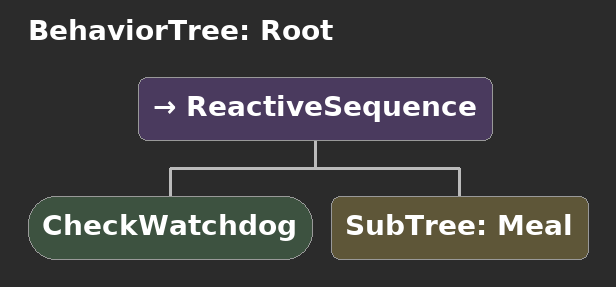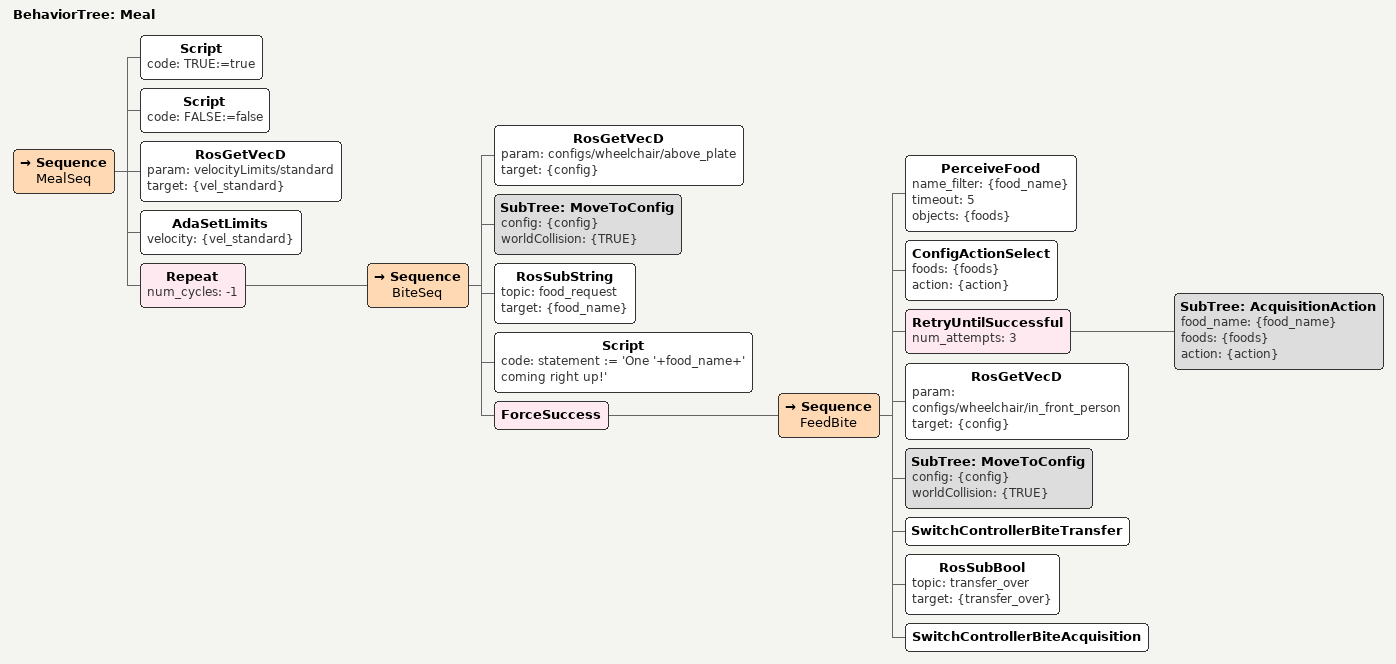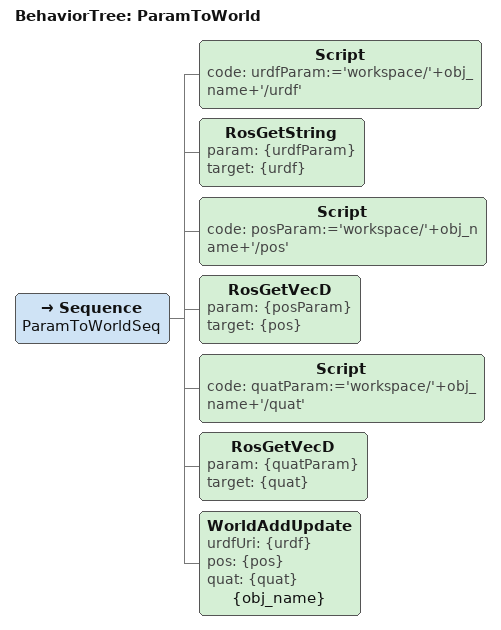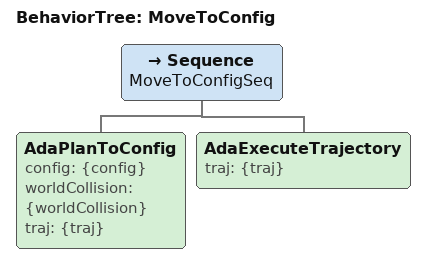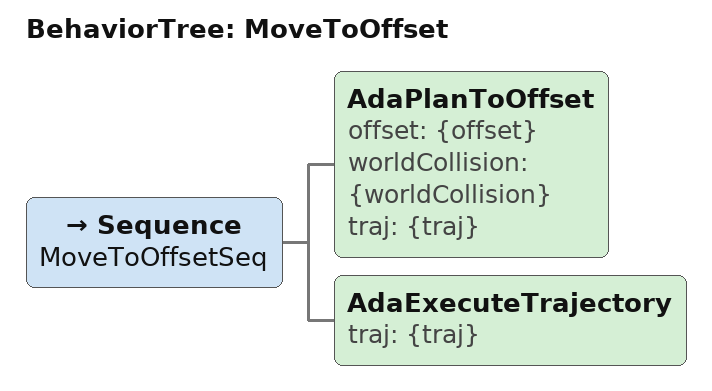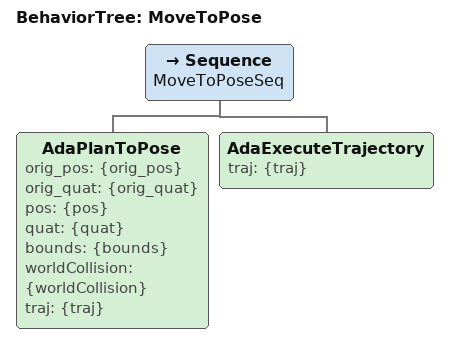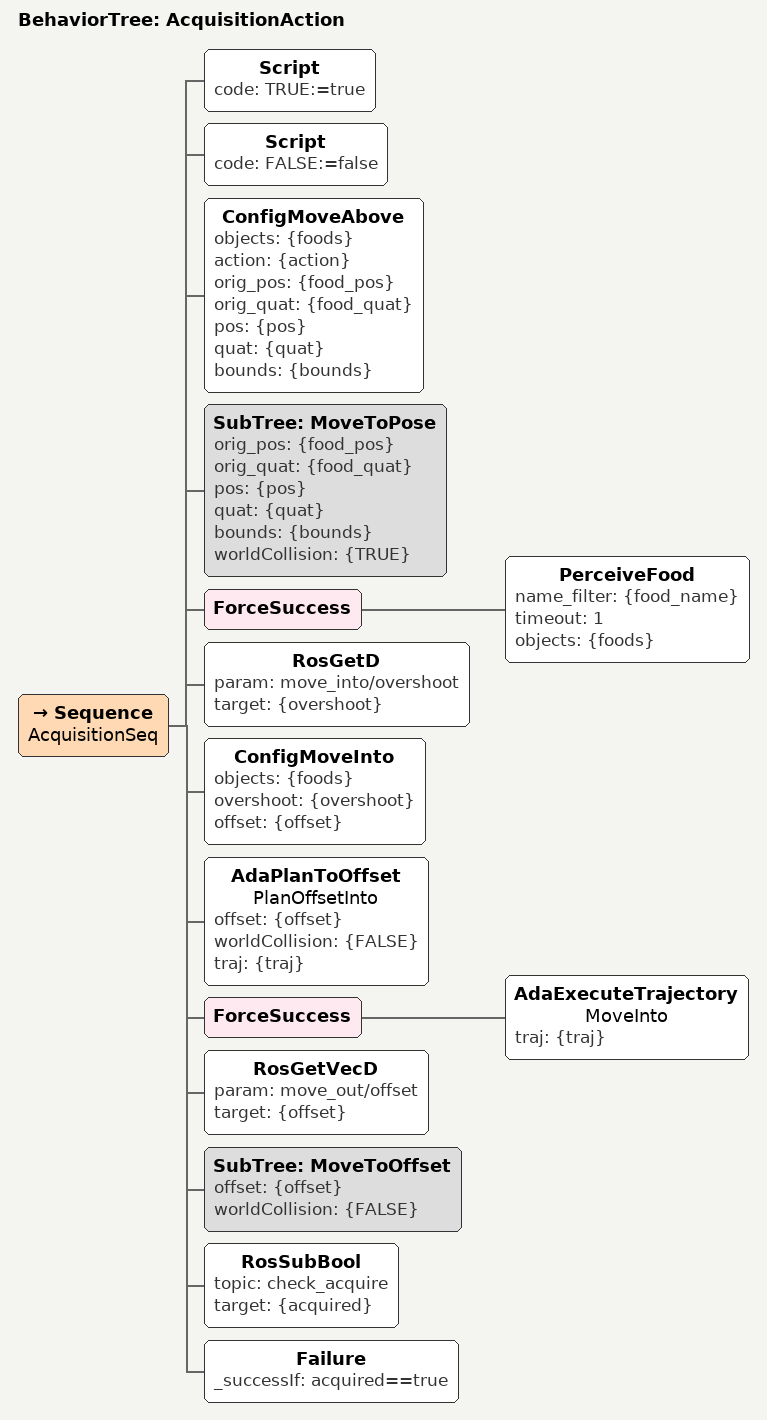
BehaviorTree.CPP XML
<root main_tree_to_execute = "Root" >
  <!-- Subtree Includes -->

  <!-- Watchdog -->
  <BehaviorTree ID="Root">
    <ReactiveSequence>
      <CheckWatchdog />
      <SubTree ID="Meal"/>
    </ReactiveSequence>
  </BehaviorTree>

  <!-- Main Meal Sequence -->
  <BehaviorTree ID="Meal">
    <Sequence name="MealSeq">
      <!-- Scripting constants -->
      <Script code=" TRUE:=true " />
      <Script code=" FALSE:=false " />

      <!-- Setup Workspace -->

      <!-- Setup ADA -->
      <RosGetVecD param="velocityLimits/standard" target="{vel_standard}" />
      <AdaSetLimits velocity="{vel_standard}" />

      <!-- Bite Sequence -->
      <Repeat num_cycles="-1">
      <Sequence name="BiteSeq">
        <!-- Init FT Sensor -->

        <!-- Move Above Plate -->
        <RosGetVecD param="configs/wheelchair/above_plate" target="{config}" />
        <SubTree ID="MoveToConfig" config="{config}" worldCollision="{TRUE}" />

        <!-- Request Food -->
        <RosSubString topic="food_request" target="{food_name}" />
        <Script code=" statement := 'One '+food_name+' coming right up!'" />

        <!-- Failure Just Restarts -->
        <ForceSuccess>
        <Sequence name="FeedBite">
          <!-- Acquisition -->
          <PerceiveFood name_filter="{food_name}" timeout="5" objects="{foods}" />
          <ConfigActionSelect foods="{foods}" action="{action}" />
          <RetryUntilSuccessful num_attempts="3">
            <SubTree ID="AcquisitionAction" food_name="{food_name}" foods="{foods}" action="{action}" />
          </RetryUntilSuccessful>

          <!-- Transfer -->

          <!-- Move in Front of Person -->
          <RosGetVecD param="configs/wheelchair/in_front_person" target="{config}" />
          <SubTree ID="MoveToConfig" config="{config}" worldCollision="{TRUE}" />

          <SwitchControllerBiteTransfer/>
          <RosSubBool topic="transfer_over" target="{transfer_over}" />

          <SwitchControllerBiteAcquisition/>

        </Sequence>
        </ForceSuccess>
      </Sequence>
      </Repeat>
    </Sequence>
  </BehaviorTree>

  <!-- Pull from Param Server and add to World -->
  <BehaviorTree ID="ParamToWorld">
    <Sequence name="ParamToWorldSeq">
      <Script code=" urdfParam:='workspace/'+obj_name+'/urdf' " />
      <RosGetString param="{urdfParam}" target="{urdf}" />

      <Script code=" posParam:='workspace/'+obj_name+'/pos' " />
      <RosGetVecD param="{posParam}" target="{pos}" />

      <Script code=" quatParam:='workspace/'+obj_name+'/quat' " />
      <RosGetVecD param="{quatParam}" target="{quat}" />
      <WorldAddUpdate urdfUri="{urdf}" pos="{pos}" quat="{quat}" name="{obj_name}" />
    </Sequence>
  </BehaviorTree>

  <!-- Movement Trees -->
  <BehaviorTree ID="MoveToConfig">
    <Sequence name="MoveToConfigSeq">
      <AdaPlanToConfig config="{config}" worldCollision="{worldCollision}" traj="{traj}" />
      <AdaExecuteTrajectory traj="{traj}" />
    </Sequence>
  </BehaviorTree>
  <BehaviorTree ID="MoveToOffset">
    <Sequence name="MoveToOffsetSeq">
      <AdaPlanToOffset offset="{offset}" worldCollision="{worldCollision}" traj="{traj}" />
      <AdaExecuteTrajectory traj="{traj}" />
    </Sequence>
  </BehaviorTree>
  <BehaviorTree ID="MoveToPose">
    <Sequence name="MoveToPoseSeq">
      <AdaPlanToPose orig_pos="{orig_pos}" orig_quat="{orig_quat}"
         pos="{pos}" quat="{quat}" bounds="{bounds}" worldCollision="{worldCollision}" traj="{traj}" />
      <AdaExecuteTrajectory traj="{traj}" />
    </Sequence>
  </BehaviorTree>

  <!-- Bite Acquisition -->
  <BehaviorTree ID="AcquisitionAction">
  <Sequence name="AcquisitionSeq">
    <!-- Scripting constants -->
    <Script code=" TRUE:=true " />
    <Script code=" FALSE:=false " />

    <!-- Move Above -->
    <ConfigMoveAbove objects="{foods}" action="{action}" orig_pos="{food_pos}" orig_quat="{food_quat}" pos="{pos}" quat="{quat}" bounds="{bounds}" />
    <SubTree ID="MoveToPose" orig_pos="{food_pos}" orig_quat="{food_quat}" pos="{pos}" quat="{quat}" bounds="{bounds}" worldCollision="{TRUE}" />

    <!-- Try Redetect Foods -->
    <ForceSuccess>
      <PerceiveFood name_filter="{food_name}" timeout="1" objects="{foods}" />
    </ForceSuccess>

    <!-- Move Into -->
    <RosGetD param="move_into/overshoot" target="{overshoot}" />
    <ConfigMoveInto objects="{foods}" overshoot="{overshoot}" offset="{offset}" />
    <!-- FT Sensor Trip is Okay -->
    <AdaPlanToOffset name="PlanOffsetInto" offset="{offset}" worldCollision="{FALSE}" traj="{traj}" />
    <ForceSuccess><AdaExecuteTrajectory name="MoveInto" traj="{traj}" /></ForceSuccess>

    <!-- Move Out -->
    <RosGetVecD param="move_out/offset" target="{offset}" />
    <SubTree ID="MoveToOffset" offset="{offset}" worldCollision="{FALSE}" />

    <!-- Check Acquisition -->
    <RosSubBool topic="check_acquire" target="{acquired}" />
    <Failure _successIf="acquired==true" />
  </Sequence>
  </BehaviorTree>
</root>
